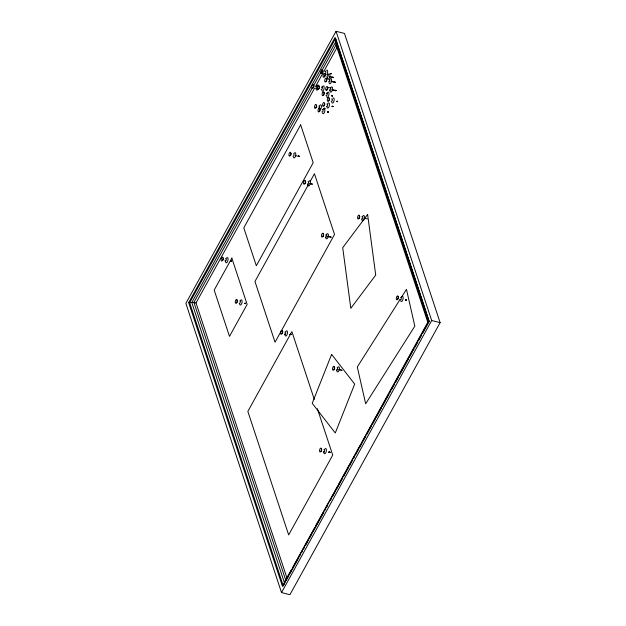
<?xml version="1.0" encoding="UTF-8"?>
<svg xmlns="http://www.w3.org/2000/svg" width="626" height="626" viewBox="0 0 626 626"><rect width="100%" height="100%" fill="white"/><g stroke="black" fill="none" stroke-linecap="round" stroke-linejoin="round"><path stroke-width="0.94" d="M245.04 303.313L245.517 303.524L244.962 303.172L245.509 303.524L244.852 303.587L245.517 303.524L244.876 303.602L245.517 303.524L244.962 303.172L245.509 303.524L244.852 303.587M298.712 156.062L299.205 156.375L295.3 155.686M329.425 76.849L333.322 77.53L329.534 76.419M331.913 95.661L332.39 95.825L331.803 95.888M405.867 299.917L406.556 300.026C405.664 300.715 406.024 299.071 406.556 300.026L406.063 299.721M230.947 261.159L231.44 261.261L230.908 260.909M324.221 108.619L324.808 108.556C323.869 109.323 324.252 107.414 324.808 108.556L324.143 108.619L324.808 108.556L324.299 108.22M327.617 112.015L328.298 112.187L327.805 111.882M331.091 81.552L334.996 82.233L331.201 81.122M332.038 89.941L335.943 90.629L332.148 89.518M332.328 106.569L332.86 106.569C331.999 107.21 332.312 105.645 332.86 106.569L332.375 106.264M336.905 101.592L337.578 101.553C336.694 102.241 337.046 100.606 337.578 101.553L337.023 101.592M329.253 452.254L329.816 452.215C328.971 452.841 329.26 451.276 329.816 452.215L329.174 452.293L329.816 452.215L329.323 451.909M422.573 333.431L429.186 321.459L335.583 38.389L189.662 302.734L283.257 585.795L284.501 582.649A3.811 3.396 76 0 1 284.697 581.491L291.38 569.793M334.487 81.896L334.996 82.233L334.464 81.881L334.988 82.233L334.378 82.311M290.261 334.229L290.894 334.503L290.339 334.151L290.894 334.503L290.253 334.581M290.362 334.503L290.894 334.503L290.331 334.542M336.06 31.3L185.883 303.352L281.512 592.564L289.94 594.7L440.117 322.648L344.488 33.436L336.06 31.3L431.69 320.512L281.512 592.564M428.904 321.208L282.498 586.413L188.676 302.655L335.074 37.45L429.186 321.459L428.38 322.007A3.811 0.743 9.1 0 0 427.863 322.14L361.758 442.308M312.46 87.656L193.904 302.413L285.714 580.059M313.876 85.089L336.076 44.876L335.583 43.061A3.811 3.396 76 0 1 335.755 41.895L335.583 38.389M286.896 577.806L196.008 302.945L314.565 88.188M315.512 86.474L323.071 72.788M324.01 71.074L337.242 47.114M308.297 184.85L254.962 281.465L275.049 342.203L334.519 234.468L314.44 173.738L310.191 181.43M292.326 568.079L314.526 527.867M315.465 526.153L333.885 492.787M334.832 491.074L337.664 485.94M338.611 484.227L360.811 444.014M283.257 585.795L285.151 582.376M286.09 580.662L288.93 575.529M289.869 573.815L298.845 557.563M299.791 555.857L300.73 554.143M301.677 552.429L302.624 550.723M303.563 549.01L304.51 547.296M305.457 545.59L308.289 540.457M309.236 538.743L312.069 533.61M313.008 531.897L323.869 512.225M324.816 510.511L325.763 508.805M326.709 507.091L327.648 505.378M330.481 500.244L331.428 498.539M332.375 496.825L335.207 491.692M336.154 489.986L342.758 478.006M343.705 476.292L348.432 467.739M349.371 466.026L352.211 460.9M353.627 458.334L354.566 456.62M355.513 454.906L358.346 449.773M359.293 448.067L362.125 442.934M363.072 441.22L365.905 436.087M366.844 434.374L371.57 425.821M372.517 424.115L375.35 418.982M376.289 417.268L381.484 407.855M382.431 406.149L385.264 401.016M386.211 399.302L389.043 394.169M389.99 392.463L390.929 390.749M391.876 389.036L394.709 383.902M395.655 382.196L398.488 377.063M399.435 375.35L408.402 359.097M409.349 357.383L412.182 352.25M413.129 350.544L414.068 348.831M415.015 347.117L417.847 341.984M418.794 340.278L421.627 335.145M400.186 299.267L357.297 366.977L365.662 403.793L414.827 326.169L406.462 289.361L401.751 296.794M330.458 73.477L331.068 73.79L330.481 73.445M335.333 90.707L335.943 90.629L335.434 90.574M230.822 261.339L231.44 261.261L230.884 260.909M334.331 82.296L334.996 82.233L334.386 81.92M230.775 261.324L231.432 261.261L230.947 260.956M405.898 300.089L406.556 300.026L406 300.065M230.877 261.3L231.44 261.261L230.83 260.948M329.135 452.246L329.816 452.215L329.284 452.215M332.789 77.53L333.322 77.53L332.766 77.178M334.456 82.233L334.996 82.233L334.315 82.061M335.411 90.621L335.943 90.621M331.702 95.817L332.39 95.825L331.882 95.488M324.119 108.548L324.8 108.556L324.221 108.22M298.516 156.359L299.197 156.367L298.594 156.062M290.206 334.495L290.894 334.503L290.284 334.19M188.676 302.655L191.877 302.538A3.811 0.743 9.1 0 1 192.417 302.405L196.008 302.945M244.821 303.469L245.509 303.524L244.829 303.414M332.633 77.468L333.322 77.53L332.813 77.194M332.351 106.522L332.86 106.569L332.257 106.264M324.299 108.509L324.808 108.556L324.315 108.454M329.307 452.168L329.816 452.215L329.206 451.902M406.063 299.924L406.556 300.026L405.945 299.721M330.45 87.984L327.531 87.311A1.33 0.579 -76.9 0 0 327.382 87.304M309.987 183.355L312.437 183.927M309.878 183.786L312.327 184.349M364.05 218.122L367.313 218.881M327.946 236.205L331.209 236.964M327.836 236.636L331.099 237.395M339.002 369.324L341.452 369.896M338.893 369.755L342.156 370.506M331.717 95.653L332.39 95.825L331.913 95.559M298.524 156.203L299.205 156.367L298.719 156.21M405.883 299.862L406.556 300.026L406.071 299.87M431.69 320.512L440.117 322.648M332.836 77.366L333.322 77.53L332.844 77.264M332.203 106.35L332.86 106.569L332.226 106.303M329.159 451.988L329.816 452.215L329.182 451.941M336.921 101.334L337.578 101.561L336.999 101.216M327.641 111.96L328.29 112.187L327.711 111.843M335.333 90.316L335.943 90.621L335.387 90.277M335.45 90.324L335.943 90.621M428.56 321.991L335.849 41.629L191.799 302.577L284.501 582.947M336.076 44.876L427.879 322.515M314.307 399.404L291.888 331.616L247.841 411.423L288.672 534.917L332.727 455.11L317.374 408.684M323.838 449.812A1.33 0.579 -76.9 0 1 324.604 450.094A1.33 0.579 -76.9 0 1 324.135 451.909A1.33 0.579 -76.9 0 1 323.368 451.628M324.855 449.03A2.653 1.15 -76.9 0 1 326.357 449.421A2.653 1.15 -76.9 0 1 325.661 452.934A2.653 1.15 -76.9 0 1 324.033 453.154M323.916 452.661A2.653 1.15 -76.9 0 1 323.877 452.066M321.404 448.897A1.33 0.579 -76.9 0 1 321.654 450.211A1.33 0.579 -76.9 0 1 320.895 451.471M294.236 153.182A2.653 1.15 -76.9 0 1 295.746 153.573A2.653 1.15 -76.9 0 1 295.049 157.087A2.653 1.15 -76.9 0 1 293.422 157.306M293.555 153.722A1.33 0.579 -76.9 0 1 293.915 155.217A1.33 0.579 -76.9 0 1 292.913 156.203M290.644 153.041A1.33 0.579 -76.9 0 1 291.004 154.536A1.33 0.579 -76.9 0 1 290.002 155.522M400.577 297.624A1.33 0.579 -76.9 0 1 401.344 297.906A1.33 0.579 -76.9 0 1 400.883 299.721A1.33 0.579 -76.9 0 1 400.108 299.439M397.831 296.787A1.33 0.579 -76.9 0 1 398.371 296.982M398.449 297.53A1.33 0.579 -76.9 0 1 397.964 299.048A1.33 0.579 -76.9 0 1 397.26 299.009M401.595 296.841A2.653 1.15 -76.9 0 1 403.097 297.233A2.653 1.15 -76.9 0 1 402.408 300.746A2.653 1.15 -76.9 0 1 400.781 300.965M324.933 71.614A1.33 0.579 -76.9 0 1 325.872 71.81A1.33 0.579 -76.9 0 1 325.058 73.719M326.436 70.276A2.653 1.15 -76.9 0 1 327.672 71.458A2.653 1.15 -76.9 0 1 326.702 74.799M322.656 70.472A1.33 0.579 -76.9 0 1 322.82 72.123A1.33 0.579 -76.9 0 1 321.866 72.945M327.343 75.12A1.33 0.579 -76.9 0 1 328.126 75.503A1.33 0.579 -76.9 0 1 327.539 77.342A1.33 0.579 -76.9 0 1 326.858 76.638M328.689 74.017A2.653 1.15 -76.9 0 1 329.933 75.3A2.653 1.15 -76.9 0 1 328.853 78.673A2.653 1.15 -76.9 0 1 327.421 77.976M328.047 74.815A2.653 1.15 -76.9 0 1 328.36 74.345M325.144 74.486A1.33 0.579 -76.9 0 1 325.223 75.026M325.191 75.355A1.33 0.579 -76.9 0 1 324.119 76.685M329.018 79.831A1.33 0.579 -76.9 0 1 329.785 80.112A1.33 0.579 -76.9 0 1 329.315 81.928A1.33 0.579 -76.9 0 1 328.548 81.646M330.027 79.048A2.653 1.15 -76.9 0 1 331.537 79.439A2.653 1.15 -76.9 0 1 330.841 82.953A2.653 1.15 -76.9 0 1 329.213 83.172M329.448 80.097A2.653 1.15 -76.9 0 1 329.722 79.518M326.436 78.907A1.33 0.579 -76.9 0 1 326.795 80.402A1.33 0.579 -76.9 0 1 325.794 81.388M330.293 87.976A1.33 0.579 -76.9 0 1 330.661 89.471A1.33 0.579 -76.9 0 1 329.652 90.457M329.558 90.285A1.33 0.579 -76.9 0 1 329.479 89.737M330.669 87.906A2.653 1.15 -76.9 0 1 332.445 87.663A2.653 1.15 -76.9 0 1 331.686 91.498A2.653 1.15 -76.9 0 1 330.043 91.075M327.664 87.405A1.33 0.579 -76.9 0 1 327.695 88.962A1.33 0.579 -76.9 0 1 326.874 89.878M321.451 87.405A1.33 0.579 -76.9 0 1 322.32 87.21A1.33 0.579 -76.9 0 1 322.069 89.041A1.33 0.579 -76.9 0 1 321.201 89.236M319.025 86.255A1.33 0.579 -76.9 0 1 319.346 87.914A1.33 0.579 -76.9 0 1 318.29 88.556M322.953 86.067A2.653 1.15 -76.9 0 1 324.01 88.892A2.653 1.15 -76.9 0 1 321.811 90.52M322.312 86.858A2.653 1.15 -76.9 0 1 322.625 86.396M331.6 99.151A1.33 0.579 -76.9 0 1 332.359 99.346A1.33 0.579 -76.9 0 1 332.007 101.099A1.33 0.579 -76.9 0 1 331.193 101.216M332.946 98.047A2.653 1.15 -76.9 0 1 334.01 100.872A2.653 1.15 -76.9 0 1 331.803 102.492M329.018 98.235A1.33 0.579 -76.9 0 1 329.386 99.722A1.33 0.579 -76.9 0 1 328.384 100.716M361.867 216.823A1.33 0.579 -76.9 0 1 362.618 217.019A1.33 0.579 -76.9 0 1 362.274 218.771A1.33 0.579 -76.9 0 1 361.46 218.881M359.285 215.9A1.33 0.579 -76.9 0 1 359.598 217.558A1.33 0.579 -76.9 0 1 358.549 218.208M362.571 216.51A2.653 1.15 -76.9 0 1 364.348 216.267A2.653 1.15 -76.9 0 1 363.589 220.102A2.653 1.15 -76.9 0 1 361.945 219.671M326.889 104.166A1.33 0.579 -76.9 0 1 327.641 104.362A1.33 0.579 -76.9 0 1 327.288 106.115A1.33 0.579 -76.9 0 1 326.475 106.224M327.899 103.384A2.653 1.15 -76.9 0 1 329.44 103.955A2.653 1.15 -76.9 0 1 328.501 107.586A2.653 1.15 -76.9 0 1 326.968 107.023M324.581 103.353A1.33 0.579 -76.9 0 1 324.667 104.738A1.33 0.579 -76.9 0 1 323.947 105.833M337.148 367.783A1.33 0.579 -76.9 0 1 337.594 368.824A1.33 0.579 -76.9 0 1 336.898 370.326A1.33 0.579 -76.9 0 1 336.334 369.543M337.524 367.712A2.653 1.15 -76.9 0 1 339.3 367.478A2.653 1.15 -76.9 0 1 338.541 371.304A2.653 1.15 -76.9 0 1 336.898 370.882M334.613 367.384A1.33 0.579 -76.9 0 1 334.041 369.614M333.877 369.692A1.33 0.579 -76.9 0 1 333.728 369.684M334.073 367.188A1.33 0.579 -76.9 0 1 334.386 367.118M225.462 258.859A1.33 0.579 -76.9 0 1 226.229 259.141A1.33 0.579 -76.9 0 1 225.759 260.956A1.33 0.579 -76.9 0 1 224.992 260.674M226.471 258.076A2.653 1.15 -76.9 0 1 228.036 258.835A2.653 1.15 -76.9 0 1 226.855 262.513A2.653 1.15 -76.9 0 1 225.501 261.112M223.161 258.045A1.33 0.579 -76.9 0 1 223.239 259.43A1.33 0.579 -76.9 0 1 222.52 260.526M284.916 332.101A1.33 0.579 -76.9 0 1 285.683 332.383A1.33 0.579 -76.9 0 1 285.213 334.198A1.33 0.579 -76.9 0 1 284.447 333.916M285.933 331.318A2.653 1.15 -76.9 0 1 287.49 332.077A2.653 1.15 -76.9 0 1 286.317 335.755A2.653 1.15 -76.9 0 1 284.955 334.354M282.334 331.177A1.33 0.579 -76.9 0 1 282.764 332.336A1.33 0.579 -76.9 0 1 281.974 333.768M316.255 86.075A1.33 0.579 -76.9 0 1 316.873 86.717A1.33 0.579 -76.9 0 1 316.333 88.399A1.33 0.579 -76.9 0 1 315.621 88.055M316.795 85.926A2.653 1.15 -76.9 0 1 318.642 86.028M318.016 89.189A2.653 1.15 -76.9 0 1 316.169 89.095M313.336 85.402A1.33 0.579 -76.9 0 1 313.782 85.426M313.947 85.848A1.33 0.579 -76.9 0 1 313.939 86.474M313.869 86.811A1.33 0.579 -76.9 0 1 313.313 87.828M326.256 93.65A1.33 0.579 -76.9 0 1 327.124 93.454A1.33 0.579 -76.9 0 1 326.874 95.285A1.33 0.579 -76.9 0 1 326.005 95.481M326.85 93.689A2.653 1.15 -76.9 0 1 328.72 92.46A2.653 1.15 -76.9 0 1 328.439 96.185A2.653 1.15 -76.9 0 1 326.615 96.764M323.986 92.507A1.33 0.579 -76.9 0 1 324.198 93.994A1.33 0.579 -76.9 0 1 323.321 95.074M325.606 235.141A1.33 0.579 -76.9 0 1 326.467 234.946A1.33 0.579 -76.9 0 1 326.216 236.777A1.33 0.579 -76.9 0 1 325.348 236.972M326.459 234.601A2.653 1.15 -76.9 0 1 328.188 234.21A2.653 1.15 -76.9 0 1 327.688 237.864A2.653 1.15 -76.9 0 1 325.958 238.256M325.833 237.763A2.653 1.15 -76.9 0 1 325.802 237.168M323.329 233.999A1.33 0.579 -76.9 0 1 323.54 235.486A1.33 0.579 -76.9 0 1 322.664 236.565M240.885 300.018A2.653 1.15 -76.9 0 1 242.121 301.294A2.653 1.15 -76.9 0 1 241.041 304.666A2.653 1.15 -76.9 0 1 239.617 303.97M240.243 300.809A2.653 1.15 -76.9 0 1 240.548 300.339M239.868 300.879A1.33 0.579 -76.9 0 1 240.227 302.374A1.33 0.579 -76.9 0 1 239.226 303.36M236.957 300.198A1.33 0.579 -76.9 0 1 237.41 301.028A1.33 0.579 -76.9 0 1 236.925 302.546M236.761 302.702A1.33 0.579 -76.9 0 1 236.315 302.679M318.83 106.154A1.33 0.579 -76.9 0 1 319.596 106.436A1.33 0.579 -76.9 0 1 319.127 108.251A1.33 0.579 -76.9 0 1 318.36 107.969M319.847 105.371A2.653 1.15 -76.9 0 1 321.334 105.677A2.653 1.15 -76.9 0 1 320.755 109.104M316.396 105.238A1.33 0.579 -76.9 0 1 316.506 107.054M316.373 107.343A1.33 0.579 -76.9 0 1 315.887 107.813M308.133 181.814A1.33 0.579 -76.9 0 1 308.391 183.637A1.33 0.579 -76.9 0 1 307.335 183.872M308.821 181.282A2.653 1.15 -76.9 0 1 310.355 181.845A2.653 1.15 -76.9 0 1 309.424 185.476A2.653 1.15 -76.9 0 1 307.882 184.913M305.222 181.141A1.33 0.579 -76.9 0 1 305.668 182.127A1.33 0.579 -76.9 0 1 305.026 183.645M322.32 109.777A1.33 0.579 -76.9 0 1 323.071 109.973A1.33 0.579 -76.9 0 1 322.726 111.725A1.33 0.579 -76.9 0 1 321.913 111.843M319.573 108.94A1.33 0.579 -76.9 0 1 320.113 109.135M320.168 110.012A1.33 0.579 -76.9 0 1 319.628 111.295A1.33 0.579 -76.9 0 1 318.994 111.162M323.665 108.674A2.653 1.15 -76.9 0 1 324.722 111.498A2.653 1.15 -76.9 0 1 322.515 113.126M323.024 109.464A2.653 1.15 -76.9 0 1 323.329 109.002M290.206 334.394L290.894 334.503L290.206 334.394M327.609 112.07L328.298 112.187L327.609 112.07M330.395 73.618L331.068 73.79L330.395 73.618M332.187 106.404L332.86 106.569L332.187 106.404M336.905 101.389L337.578 101.561L336.905 101.389M329.143 452.042L329.816 452.215L329.143 452.042M331.608 354.402L312.217 403.3L335.286 432.981L354.684 384.074L331.608 354.402M331.757 95.551L332.39 95.825L331.757 95.551M300.668 124.848L243.796 227.864L256.324 265.753L313.196 162.737L300.668 124.848M231.839 258.123L214.194 290.088L229.492 336.365L247.137 304.4L231.839 258.123M367.611 214.468L342.712 247.708L350.81 308.313L375.717 275.072L367.611 214.468M231.44 261.261L230.783 261.042L231.432 261.261M333.322 77.53L332.633 77.413L333.322 77.53M245.517 303.524L245.024 303.422L245.517 303.524M320.95 451.276A1.995 0.869 -76.9 0 0 320.989 448.114A1.995 0.869 -76.9 0 0 319.534 450.751A1.995 0.869 -76.9 0 0 320.95 451.276M290.339 155.428A1.995 0.869 -76.9 0 0 290.378 152.267A1.995 0.869 -76.9 0 0 288.922 154.904A1.995 0.869 -76.9 0 0 290.339 155.428M397.69 299.087A1.995 0.869 -76.9 0 0 397.729 295.926A1.995 0.869 -76.9 0 0 396.274 298.563A1.995 0.869 -76.9 0 0 397.69 299.087M322.202 72.843A1.995 0.869 -76.9 0 0 322.241 69.682A1.995 0.869 -76.9 0 0 320.786 72.319A1.995 0.869 -76.9 0 0 322.202 72.843M324.456 76.591A1.995 0.869 -76.9 0 0 324.495 73.43A1.995 0.869 -76.9 0 0 323.039 76.067A1.995 0.869 -76.9 0 0 324.456 76.591M326.13 81.294A1.995 0.869 -76.9 0 0 326.169 78.133A1.995 0.869 -76.9 0 0 324.714 80.77A1.995 0.869 -76.9 0 0 326.13 81.294M327.077 89.682A1.995 0.869 -76.9 0 0 327.116 86.529A1.995 0.869 -76.9 0 0 325.661 89.158A1.995 0.869 -76.9 0 0 327.077 89.682M318.728 88.634A1.995 0.869 -76.9 0 0 318.759 85.48A1.995 0.869 -76.9 0 0 317.304 88.117A1.995 0.869 -76.9 0 0 318.728 88.634M328.72 100.614A1.995 0.869 -76.9 0 0 328.76 97.46A1.995 0.869 -76.9 0 0 327.304 100.09A1.995 0.869 -76.9 0 0 328.72 100.614M358.98 218.286A1.995 0.869 -76.9 0 0 359.019 215.125A1.995 0.869 -76.9 0 0 357.563 217.762A1.995 0.869 -76.9 0 0 358.98 218.286M324.002 105.63A1.995 0.869 -76.9 0 0 324.041 102.468A1.995 0.869 -76.9 0 0 322.586 105.105A1.995 0.869 -76.9 0 0 324.002 105.63M333.932 369.489A1.995 0.869 -76.9 0 0 333.971 366.335A1.995 0.869 -76.9 0 0 332.516 368.964A1.995 0.869 -76.9 0 0 333.932 369.489M222.574 260.322A1.995 0.869 -76.9 0 0 222.613 257.161A1.995 0.869 -76.9 0 0 221.158 259.798A1.995 0.869 -76.9 0 0 222.574 260.322M282.029 333.564A1.995 0.869 -76.9 0 0 282.068 330.403A1.995 0.869 -76.9 0 0 280.612 333.04A1.995 0.869 -76.9 0 0 282.029 333.564M313.203 87.703A1.995 0.869 -76.9 0 0 313.243 84.549A1.995 0.869 -76.9 0 0 311.787 87.178A1.995 0.869 -76.9 0 0 313.203 87.703M323.532 94.886A1.995 0.869 -76.9 0 0 323.564 91.725A1.995 0.869 -76.9 0 0 322.108 94.362A1.995 0.869 -76.9 0 0 323.532 94.886M322.875 236.378A1.995 0.869 -76.9 0 0 322.914 233.216A1.995 0.869 -76.9 0 0 321.459 235.853A1.995 0.869 -76.9 0 0 322.875 236.378M236.651 302.585A1.995 0.869 -76.9 0 0 236.691 299.424A1.995 0.869 -76.9 0 0 235.235 302.061A1.995 0.869 -76.9 0 0 236.651 302.585M315.942 107.617A1.995 0.869 -76.9 0 0 315.981 104.456A1.995 0.869 -76.9 0 0 314.526 107.093A1.995 0.869 -76.9 0 0 315.942 107.617M304.917 183.52A1.995 0.869 -76.9 0 0 304.956 180.366A1.995 0.869 -76.9 0 0 303.5 182.995A1.995 0.869 -76.9 0 0 304.917 183.52M319.432 111.24A1.995 0.869 -76.9 0 0 319.471 108.087A1.995 0.869 -76.9 0 0 318.016 110.716A1.995 0.869 -76.9 0 0 319.432 111.24"/></g></svg>
